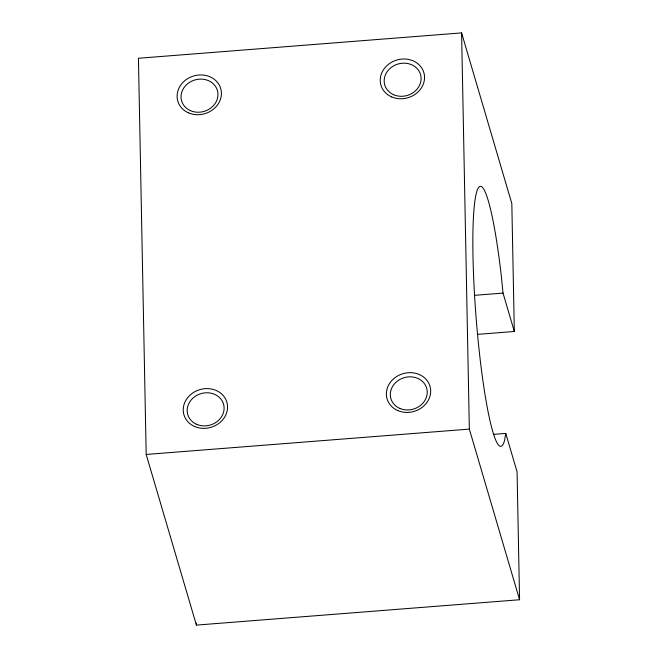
<?xml version="1.0" encoding="UTF-8"?>
<svg xmlns="http://www.w3.org/2000/svg" width="658" height="658" viewBox="0 0 658 658"><rect width="100%" height="100%" fill="white"/><g stroke="black" fill="none" stroke-linecap="round" stroke-linejoin="round"><path stroke-width="0.99" d="M493.492 434.37L505.763 433.408L504.612 440.268A130.473 14.534 85.5 0 1 479.748 355.805A130.473 14.534 85.5 0 1 476.556 192.375A130.473 14.534 85.5 0 1 501.412 276.845L503.025 293.09L514.326 331.484L477.502 334.371M514.326 331.484L511.817 203.544L461.595 32.9L138.435 58.258L146.183 454.456L196.405 625.1L519.565 599.742L517.065 471.802L505.763 433.408M474.385 295.335L503.025 293.09M146.183 454.456L469.343 429.106L519.565 599.742M461.595 32.9L469.343 429.106M196.364 623.052L196.405 625.1M397.777 410.567A22.364 19.658 -16.4 0 0 430.686 390.803A22.364 19.658 -16.4 0 0 397.103 376.253A22.364 19.658 -16.4 0 0 397.777 410.567M194.645 426.507A22.364 19.658 -16.4 0 0 227.553 406.743A22.364 19.658 -16.4 0 0 193.978 392.193A22.364 19.658 -16.4 0 0 194.645 426.507M188.509 112.847A22.364 19.658 -16.4 0 0 221.417 93.082A22.364 19.658 -16.4 0 0 187.843 78.532A22.364 19.658 -16.4 0 0 188.509 112.847M391.642 96.907A22.364 19.658 -16.4 0 0 424.55 77.142A22.364 19.658 -16.4 0 0 390.975 62.592A22.364 19.658 -16.4 0 0 391.642 96.907M190.549 110.692A18.638 16.384 -16.4 0 0 217.971 94.226A18.638 16.384 -16.4 0 0 189.989 82.102A18.638 16.384 -16.4 0 0 190.549 110.692M399.817 408.412A18.638 16.384 -16.4 0 0 427.239 391.946A18.638 16.384 -16.4 0 0 399.258 379.822A18.638 16.384 -16.4 0 0 399.817 408.412M393.681 94.752A18.638 16.384 -16.4 0 0 421.104 78.286A18.638 16.384 -16.4 0 0 393.122 66.162A18.638 16.384 -16.4 0 0 393.681 94.752M196.684 424.352A18.638 16.384 -16.4 0 0 224.107 407.886A18.638 16.384 -16.4 0 0 196.125 395.762A18.638 16.384 -16.4 0 0 196.684 424.352"/></g></svg>
